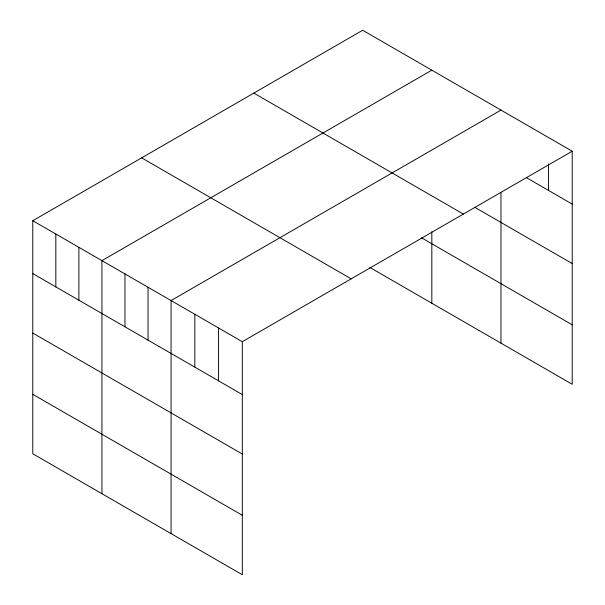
<?xml version="1.0" encoding="UTF-8"?>
<svg xmlns="http://www.w3.org/2000/svg" width="605" height="605" viewBox="0 0 605 605"><rect width="100%" height="100%" fill="white"/><g stroke="black" fill="none" stroke-linecap="round" stroke-linejoin="round"><path stroke-width="0.91" d="M32.783 220.719L242.318 341.689L242.318 574.75L32.783 453.78L32.783 220.719L362.682 30.25L572.217 151.22L572.217 384.281L369.837 267.44M431.826 70.172L101.927 260.634L101.927 493.695M500.978 110.095L171.071 300.556L171.071 533.618M242.318 341.689L572.217 151.22M526.305 177.59L572.217 204.097M474.751 207.288L572.217 263.561M253.82 93.102L463.347 214.079M421.496 237.803L572.217 324.825M141.653 157.86L351.18 278.837M32.783 273.589L242.318 394.566M32.783 333.052L242.318 454.022M32.783 394.316L242.318 515.286M548.47 163.947L548.47 190.386M500.978 192.7L500.978 343.156M431.826 231.707L431.826 303.234M218.571 327.978L218.571 380.855M194.825 314.267L194.825 367.144M148.028 287.254L148.028 340.123M124.978 273.944L124.978 326.821M78.884 247.332L78.884 300.201M55.834 234.022L55.834 286.899"/></g></svg>
